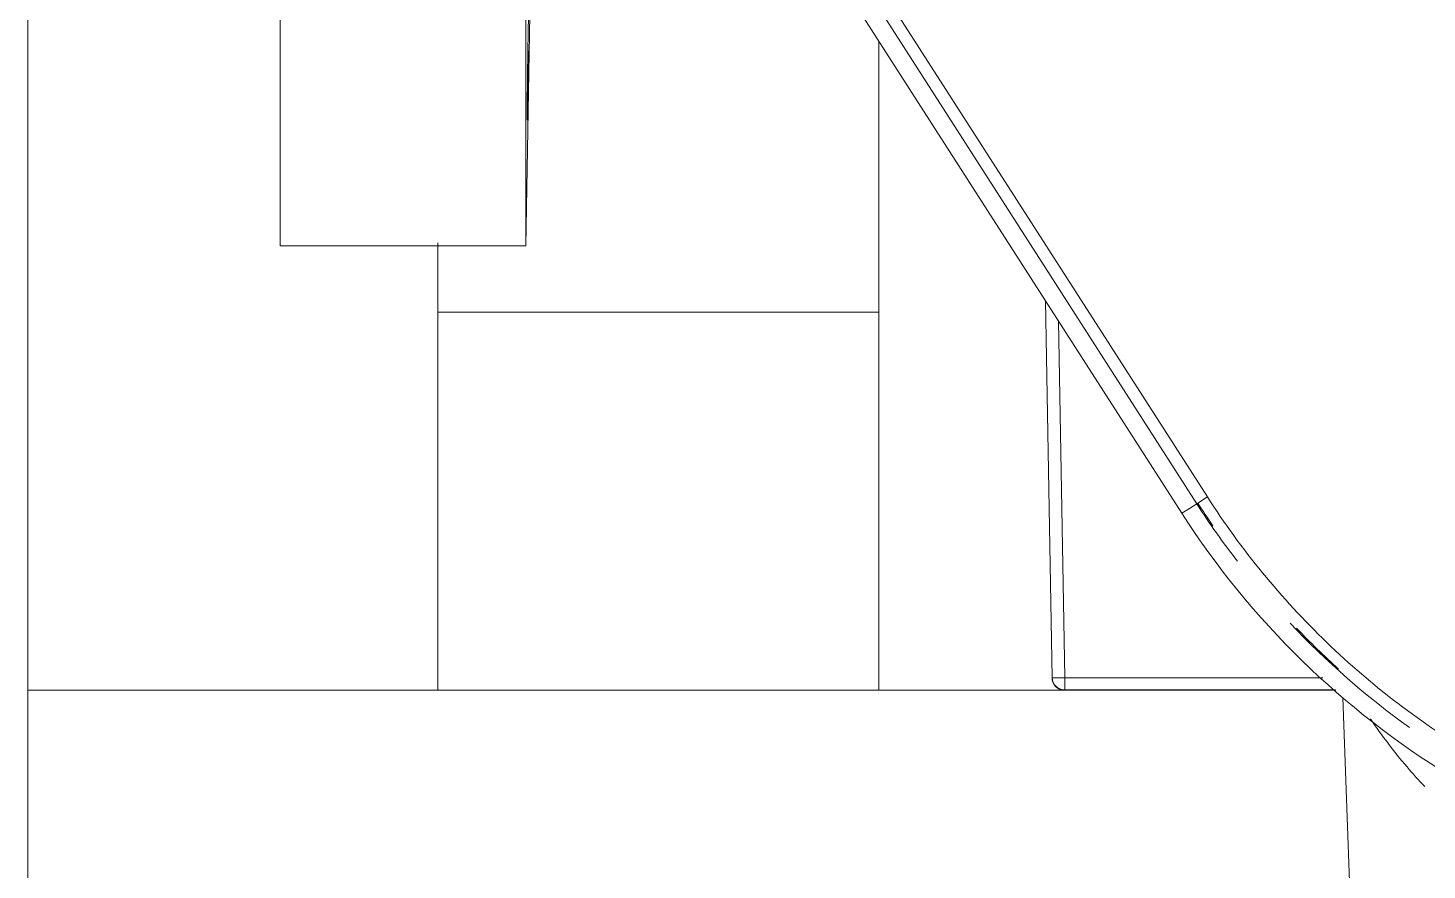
# Model space of a CAD drawing. Header units: metres. Extents: x 8 to 325, y -31 to 15.
# Drawn here: x 132.1653 to 132.3872, y -7.3767 to -7.2431 of the extents above; entities that cross this region are included whole.
import ezdxf

# ---------------------------------------------------------------- set-up
doc = ezdxf.new("R2010")
doc.units = ezdxf.units.M
doc.layers.add('G-IMPT', color=7, linetype='Continuous', lineweight=9, true_color=0x999999)
doc.layers.add('M-EKIP', color=7, linetype='Continuous', lineweight=9)

# ---------------------------------------------------------------- blocks, each defined once
blk = doc.blocks.new('D4010_10_Yangın Pompası - Wilo SCPFF 125_300_125_2_dwg-V113-_1_13_4_13_ PERON KATI _FFL_')
at = {"layer": 'G-IMPT', "color": 8, "lineweight": 5, "true_color": 0x808080}
for p, q in [((0.5650669623112045, -0.2554300205014267), (0.5650669623112045, 0.3195699794985734)), ((0.3564520288166613, -0.2543056532255503), (0.3533484233364219, -0.1654300205014188)), ((0.3576005674458816, -0.2554300205014265), (0.4300669623112047, -0.2554300205014265)), ((0.357600567445876, -0.2554300205014267), (0.5650669623112045, -0.2554300205014267)), ((0.4006013026033134, -0.2554300205014267), (0.35760056744588, -0.2554300205014267)), ((0.4006015677849719, -0.2554300205014266), (0.357600567445879, -0.2554300205014266)), ((0.3576695262789309, -0.2554975280743388), (0.400602215770726, -0.2554975280743388)), ((0.3596458288764585, -0.2574322387674886), (0.4006022157707259, -0.2574322387674886)), ((0.4006022157707261, -0.2554975280743388), (0.4006010374240941, -0.2554300206409996)), ((0.4006022157707259, -0.2554975280743489), (0.4006022157707259, -0.2574322387674887)), ((0.4015901591448421, -0.3140314767639775), (0.4006022157707258, -0.2574322387674887)), ((0.4026019111612617, -0.2574322387674771), (0.4026012631755034, -0.257395115688542)), ((0.4036457728728639, -0.3172350361729913), (0.4026019111612617, -0.2574322387674771)), ((0.4026019111610383, -0.2574322387674887), (0.4036457728726406, -0.3172350361730054)), ((0.4300669623112047, -0.2554300205014265), (0.4300669623112047, -0.3584109871207518)), ((0.5000669623112045, -0.3264397455935454), (0.5000669623112045, -0.2554300205014252)), ((0.5000669623112045, -0.3154300205014267), (0.5000669623112045, -0.2554300205014267)), ((0.5650669623112046, -0.9174300205014271), (0.5650669623112046, -0.2554300205014252)), ((0.3820040682117289, -0.2835076458291715), (0.4422530990155991, -0.377402401884634)), ((0.377956076023825, -0.2861051029851261), (0.3796309927354147, -0.2850303666229497)), ((0.3779560760238247, -0.2861051029851266), (0.4382051068276946, -0.3799998590405885)), ((0.379630992735415, -0.2850303666229495), (0.439880023539285, -0.3789251226784117)), ((0.5000669623112045, -0.3154300205014268), (0.4300669623112032, -0.3154300205014268)), ((0.4860663529991269, -0.3259300205014127), (0.4854261966561847, -0.3626045490957199)), ((0.5250669623114247, -0.325930020501417), (0.4860663529991269, -0.325930020501417)), ((0.4860663529989049, -0.3259300205014214), (0.4860663529989049, -0.4654300205014276)), ((0.525066962311204, -0.3259300205014267), (0.525066962311204, -0.4654300205014275))]:
    blk.add_line(p, q, dxfattribs=at)
at = {"layer": 'G-IMPT', "color": 8, "lineweight": 5, "true_color": 0x808080, "flags": 128}
blk.add_lwpolyline([(0.3820040682117432, -0.2835076458291623), (0.380817530473579, -0.2842690062260558), (0.3796309927354148, -0.2850303666229493)], dxfattribs=at)
at = {"layer": 'G-IMPT', "color": 8, "lineweight": 5, "true_color": 0x808080}
for centre, radius, start, end in [((0.2700669623112043, -0.3553338310690926), 0.1329996863251782, 32.68689144435382, 84.38861818516706), ((0.2700669623112043, -0.3553338310690926), 0.1301800824852786, 43.27005480773527, 54.37362332277011), ((0.4006015677849719, -0.2574300205014267), 0.00200000000000003, 1.000000000011362, 90.00000000000239), ((0.2700669623112035, -0.3553338310690927), 0.1299999999999988, 43.85400347295032, 47.94791665570025), ((0.2700669623112043, -0.3553338310690926), 0.1301800824852786, 32.68689144435369, 37.60624558460633), ((0.2700669623112035, -0.3553338310690927), 0.1299999999999988, 32.68689144435361, 34.58286430757109)]:
    blk.add_arc(centre, radius, start, end, dxfattribs=at)
blk.add_ellipse((0.4006022157707258, -0.2574671435803627), major_axis=(0.001999695390312755, 3.490481287374931e-05), ratio=0.9848032292281543, start_param=1.517291817537512e-13, end_param=1.553608215322229, dxfattribs=at)
for points, knots in [([(0.2787058810461409, -0.2274352511985176), (0.2885513969962928, -0.2281002672783127), (0.3034576600280255, -0.2308573822014804), (0.3221279276407261, -0.2378819392541552), (0.3354492483184106, -0.2447283934091471), (0.3478697561752517, -0.2530987281498996), (0.3630250355598834, -0.2660694953319097), (0.3726269117184108, -0.2777998974779169), (0.3779560760238251, -0.2861051029851263)], [0, 0, 0, 0, 0.25, 0.375, 0.5, 0.625, 0.75, 1, 1, 1, 1]), ([(0.3493076140331499, -0.2470269907941907), (0.3483590787881009, -0.2457772739289811), (0.346517068152798, -0.243483953190961), (0.34446554122022, -0.2411900578510295), (0.3434906069449135, -0.2401563670185347)], [0.5, 0.5, 0.5, 0.5, 0.625, 0.7294106757625097, 0.7294106757625097, 0.7294106757625097, 0.7294106757625097]), ([(0.3520916224280367, -0.2509219229828034), (0.3520490892471827, -0.2508585461711954), (0.3511967364061571, -0.249592575259024), (0.3502561492781988, -0.2482767076594004), (0.3493076140331499, -0.2470269907941907)], [0.3683987125573018, 0.3683987125573018, 0.3683987125573018, 0.3683987125573018, 0.375, 0.5, 0.5, 0.5, 0.5]), ([(0.4006013026033142, -0.255430020519007), (0.4008978441558261, -0.2554299812003164), (0.4014905931548381, -0.2555640161821489), (0.4021460821787741, -0.256080267278488), (0.402515493400746, -0.2567323238698241), (0.4025974010137376, -0.2571738526017129), (0.4026012631752848, -0.2573951156885517)], [0, 0, 0, 0, 0.2857142857142857, 0.5714285714285714, 0.7857142857142857, 1, 1, 1, 1]), ([(0.4856167995665266, -0.3568741679147445), (0.4856279121792342, -0.3562113495420232), (0.4856445073162509, -0.3552440360750077), (0.4856665336282398, -0.3540067758841344), (0.4856883675107246, -0.3528109936659526), (0.4857106651765115, -0.3516433206232492), (0.4857325322527847, -0.3505492523707352), (0.485753302041706, -0.349542270773834), (0.4857782309023829, -0.3484075419289727), (0.485814149833071, -0.3469300273286258), (0.4858534543308087, -0.3457070502273296), (0.4858738972683818, -0.3458703364341305), (0.4858750854549227, -0.3470434578571432), (0.4858674204197583, -0.3483895045523089), (0.4858520476350884, -0.3501172536375439), (0.4858206657903625, -0.3529113642379567), (0.4857887626258524, -0.3552211365466356), (0.4857633632397848, -0.3568747275369346)], [0, 0, 0, 0, 0.05555555555555555, 0.08333333333333333, 0.1111111111111111, 0.1666666666666667, 0.1944444444444444, 0.2222222222222222, 0.2777777777777778, 0.3333333333333333, 0.4444444444444444, 0.5833333333333333, 0.6527777777777777, 0.7222222222222222, 0.7916666666666667, 0.8611111111111112, 1, 1, 1, 1]), ([(0.4857633632397848, -0.3568747275369347), (0.4857496493828027, -0.3577322149350579), (0.4857229567418317, -0.3593404471968266), (0.4856851267936856, -0.3614368600774669), (0.4856554331954938, -0.3629272139756437), (0.4856356274002431, -0.3638396781759946), (0.4856245631636325, -0.3643253489692457), (0.4856083690968981, -0.3650137581328169), (0.4855832993071004, -0.365970779130477), (0.485550599654347, -0.3670311595663254), (0.485527290912164, -0.3676400645619455), (0.4855127056891212, -0.3679038571656761), (0.4855071948862897, -0.3679499118419974), (0.4855048381524149, -0.3679485943206903)], [0, 0, 0, 0, 0.0625, 0.125, 0.1875, 0.21875, 0.234375, 0.25, 0.3125, 0.375, 0.4375, 0.46875, 0.5, 0.5, 0.5, 0.5])]:
    blk.add_open_spline(points, degree=3, knots=knots, dxfattribs=at)
for points in [[(0.4006022157707259, -0.2574322387674884), (0.4010735467020164, -0.2574322387674884), (0.402194647138549, -0.2574322387674884), (0.4026019111610385, -0.2574322387674886), (0.4026019111610386, -0.2574322387674886)], [(0.485846663063031, -0.3460416482294359), (0.485857781649973, -0.345819074516127), (0.4858657252046895, -0.3458187616293208), (0.4858701711761129, -0.3460407628655932)]]:
    blk.add_open_spline(points, degree=3, dxfattribs=at)
blk = doc.blocks.new('D4010_10_Yangın Pompası - ELEKTRİKLİ YANGIN POMPASI _ ELECTRICAL FIRE PUMP-V114-_1_13_4_13_ PERON KATI _FFL_')
blk.add_blockref('D4010_10_Yangın Pompası - Wilo SCPFF 125_300_125_2_dwg-V113-_1_13_4_13_ PERON KATI _FFL_', (-0.19, 0))
blk = doc.blocks.new('IC-TKN-M7-S23-000-10-A1-32-K-T-6E-200_rvt-1-_1_13_4_13_ PERON KATI _FFL_')
at = {"layer": 'M-EKIP', "color": 8, "lineweight": 5, "true_color": 0x808080, "rotation": 180}
blk.add_blockref('D4010_10_Yangın Pompası - ELEKTRİKLİ YANGIN POMPASI _ ELECTRICAL FIRE PUMP-V114-_1_13_4_13_ PERON KATI _FFL_', (-172.2543330368364, -7.603629805285838), dxfattribs=at)

msp = doc.modelspace()

# ---------------------------------------------------------------- block references
at = {"lineweight": 5}
msp.add_blockref('IC-TKN-M7-S23-000-10-A1-32-K-T-6E-200_rvt-1-_1_13_4_13_ PERON KATI _FFL_', (304.7946579423894, 0), dxfattribs=at)

doc.saveas('drawing.dxf')
